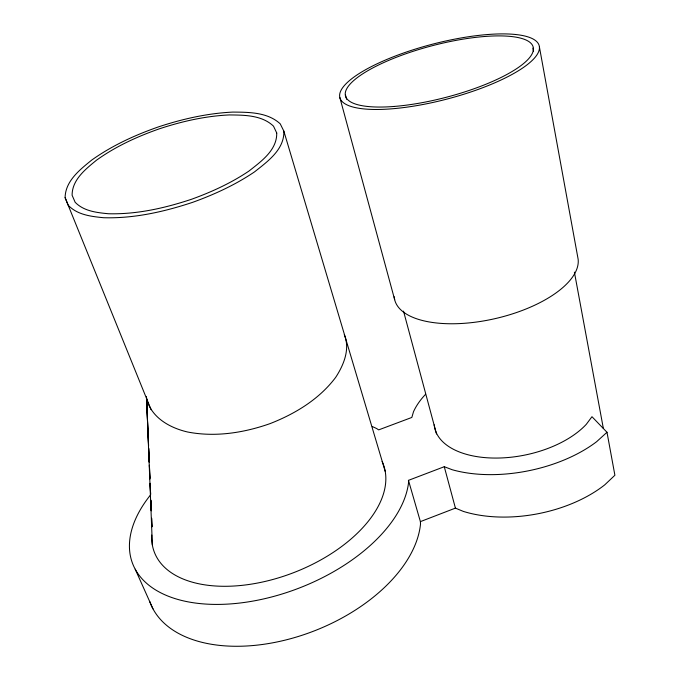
<?xml version="1.0" encoding="UTF-8"?>
<svg xmlns="http://www.w3.org/2000/svg" width="680" height="680" viewBox="0 0 680 680"><rect width="100%" height="100%" fill="white"/><g stroke="black" fill="none" stroke-linecap="round" stroke-linejoin="round"><path stroke-width="1.02" d="M283.841 131.112C284.563 149.523 267.444 161.602 254.566 171.853C235.45 184.798 214.404 194.471 192.737 202.3C164.033 211.82 134.019 218.611 103.615 217.727C91.111 216.469 77.316 214.922 68.221 205.249L65.102 197.65C65.356 181.024 79.841 169.728 91.638 160.14C112.03 145.588 134.98 135.099 158.559 126.854C182.58 118.932 207.476 113.296 232.798 112.09C249.025 112.2 267.563 112.149 280.236 123.845L283.841 131.112L385.228 471.444M434.205 424.822A83.104 45.152 -11.6 0 0 496.221 458.065A83.104 45.152 -11.6 0 0 586.279 424.337L591.974 416.704L606.994 432.276L596.598 441.719A108.843 59.219 -11.5 0 1 452.234 469.744L444.269 466.71L408.467 480.352L408.544 482.723A146.387 82.73 -21.1 0 1 225.667 604.206A146.387 82.73 -21.1 0 1 150.45 495.04M149.694 601.417A143.378 85.757 -21.5 0 0 293.344 637.942A143.378 85.757 -21.5 0 0 420.512 524.067L420.393 521.619L455.421 508.121L463.284 511.385A106.675 61.447 -11 0 0 604.784 484.823L614.899 475.252L606.994 432.276M152.362 545.062L146.625 398.769C151.3 417.613 169.881 427.899 187.544 431.987C215.203 437.376 243.737 432.879 270.062 423.623C295.205 413.78 319.26 399.236 335.682 377.357C343.697 365.1 350.361 349.036 344.293 334.637M135.201 569.194L152.966 608.838M65.102 197.65L151.113 409.734M408.467 480.352L420.393 521.619M339.813 97.435L394.672 299.685M345.508 95.141L346.613 99.237M403.521 311.125L436.509 433.967M444.269 466.71L455.421 508.121M532.89 48.102L533.468 51.221M574.396 272.144L603.356 428.451M539.418 46.996A102.995 28.381 -14.6 0 1 391.756 108.817A102.995 28.381 -14.6 0 1 387.421 59.203A102.995 28.381 -14.6 0 1 539.418 46.996L578.127 259.173A93.984 41.242 -13 0 1 490.288 319.676A93.984 41.242 -13 0 1 394.204 296.718M146.464 396.398L148.571 446.199M148.656 448.315L149.243 462.094M149.379 465.273L149.957 479.043M150.629 494.938L150.135 483.285L150.612 493.943M150.858 500.233L151.3 510.833L150.875 500.293M146.625 398.769L148.571 445.298M148.707 448.469L149.285 462.221M149.413 465.392L149.948 478.083M372.266 426.547A146.387 82.73 -21.1 0 1 376.712 428.596L378.683 429.879L411.833 417.444L413.5 411.731A108.843 59.219 -11.5 0 1 425.578 394.298M382.118 461.499A122.612 69.173 -21.1 0 1 281.596 576.895A122.612 69.173 -21.1 0 1 151.759 535.067M276.734 132.999C277.083 150.246 261.094 161.466 248.948 171.054C231.132 183.047 211.54 192.032 191.386 199.316C164.679 208.165 136.765 214.481 108.477 213.749C96.739 212.619 83.835 211.216 75.166 202.3L72.105 195.245C72.063 179.732 85.603 169.116 96.552 160.157C115.685 146.421 137.267 136.553 159.434 128.792C182.044 121.329 205.47 116.033 229.313 114.937C244.434 115.09 261.817 115.047 273.504 126.157L276.734 132.999M151.98 526.719L151.614 518.245L151.98 526.728M393.95 106.462A96.985 26.715 -14.6 0 0 533.392 48.348A96.985 26.715 -14.6 0 0 390.626 59.577A96.985 26.715 -14.6 0 0 393.95 106.462"/></g></svg>
